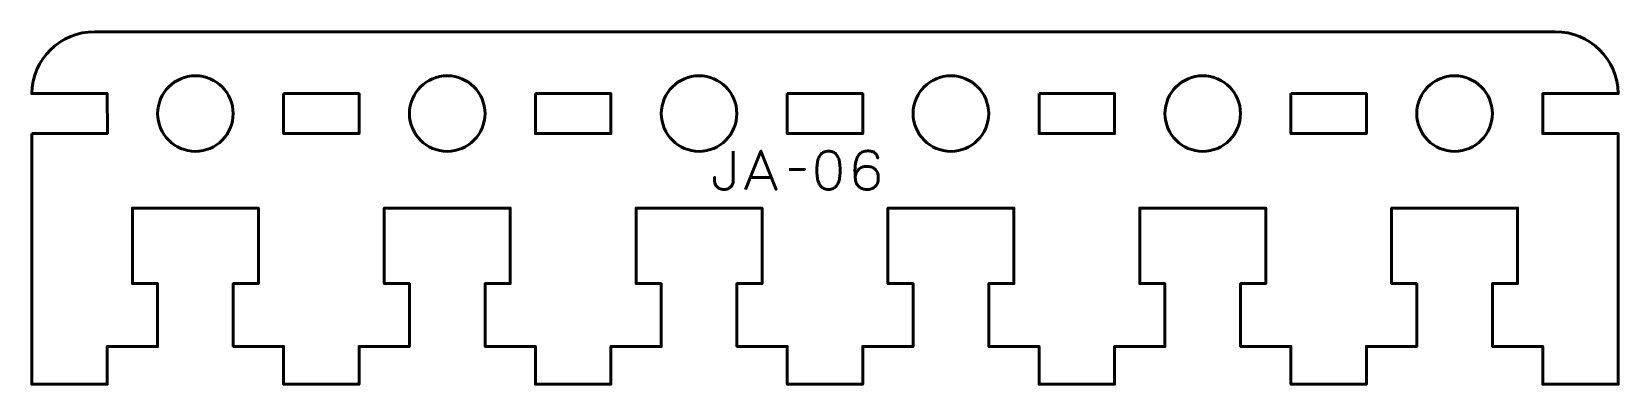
# Model space of a CAD drawing. Header units: centimetres. Extents: x -16.8 to -4.2, y -16.2 to -13.4.
import ezdxf

# ---------------------------------------------------------------- set-up
doc = ezdxf.new("R2010")
doc.units = ezdxf.units.CM
doc.header["$MEASUREMENT"] = 0
doc.layers.add('Layer 1', color=7, linetype='Continuous')

msp = doc.modelspace()

# ---------------------------------------------------------------- linework, layer by layer
at = {"layer": 'Layer 1', "color": 250, "lineweight": 53}
for points, knots in [([(-16.79993, -14.25874), (-16.79993, -14.25874), (-16.19837, -14.25759), (-16.19837, -14.25759), (-16.19837, -14.25759), (-16.19837, -14.25759), (-16.19993, -13.94125), (-16.19993, -13.94125), (-16.19993, -13.94125), (-16.19993, -13.94125), (-16.79993, -13.94125), (-16.79993, -13.94125), (-16.79993, -13.94125), (-16.79526, -13.6692), (-16.5732, -13.45), (-16.30004, -13.45), (-16.30004, -13.45), (-16.30004, -13.45), (-4.69989, -13.45), (-4.69989, -13.45), (-4.69989, -13.45), (-4.42673, -13.45), (-4.20467, -13.6692), (-4.2, -13.94125), (-4.2, -13.94125), (-4.2, -13.94125), (-4.8, -13.94125), (-4.8, -13.94125), (-4.8, -13.94125), (-4.8, -13.94125), (-4.8, -14.25874), (-4.8, -14.25874), (-4.8, -14.25874), (-4.8, -14.25874), (-4.2, -14.25874), (-4.2, -14.25874), (-4.2, -14.25874), (-4.2, -14.9225), (-4.2, -15.58626), (-4.2, -16.25), (-4.2, -16.25), (-4.2, -16.25), (-4.8, -16.25), (-4.8, -16.25), (-4.8, -16.25), (-4.8, -16.25), (-4.8, -15.95), (-4.8, -15.95), (-4.8, -15.95), (-4.8, -15.95), (-5.2, -15.95), (-5.2, -15.95), (-5.2, -15.95), (-5.2, -15.95), (-5.2, -15.45), (-5.2, -15.45), (-5.2, -15.45), (-5.2, -15.45), (-5, -15.44999), (-5, -15.44999), (-5, -15.44999), (-5, -15.44999), (-5, -14.85), (-5, -14.85), (-5, -14.85), (-5.38333, -14.85), (-5.61667, -14.85), (-6, -14.85), (-6, -14.85), (-6, -14.85), (-6, -15.44999), (-6, -15.44999), (-6, -15.44999), (-6, -15.44999), (-5.8, -15.45), (-5.8, -15.45), (-5.8, -15.45), (-5.8, -15.45), (-5.8, -15.95001), (-5.8, -15.95001), (-5.8, -15.95001), (-5.8, -15.95001), (-6.2, -15.95), (-6.2, -15.95), (-6.2, -15.95), (-6.2, -15.95), (-6.2, -16.25), (-6.2, -16.25), (-6.2, -16.25), (-6.2, -16.25), (-6.8, -16.25), (-6.8, -16.25), (-6.8, -16.25), (-6.8, -16.25), (-6.8, -15.95), (-6.8, -15.95), (-6.8, -15.95), (-6.8, -15.95), (-7.2, -15.95), (-7.2, -15.95), (-7.2, -15.95), (-7.2, -15.95), (-7.2, -15.45), (-7.2, -15.45), (-7.2, -15.45), (-7.2, -15.45), (-7, -15.44999), (-7, -15.44999), (-7, -15.44999), (-7, -15.44999), (-7, -14.85), (-7, -14.85), (-7, -14.85), (-7.38333, -14.85), (-7.61667, -14.85), (-8, -14.85), (-8, -14.85), (-8, -14.85), (-8, -15.44999), (-8, -15.44999), (-8, -15.44999), (-8, -15.44999), (-7.8, -15.45), (-7.8, -15.45), (-7.8, -15.45), (-7.8, -15.45), (-7.8, -15.95001), (-7.8, -15.95001), (-7.8, -15.95001), (-7.8, -15.95001), (-8.2, -15.95), (-8.2, -15.95), (-8.2, -15.95), (-8.2, -15.95), (-8.2, -16.25), (-8.2, -16.25), (-8.2, -16.25), (-8.2, -16.25), (-8.8, -16.25), (-8.8, -16.25), (-8.8, -16.25), (-8.8, -16.25), (-8.8, -15.95), (-8.8, -15.95), (-8.8, -15.95), (-8.8, -15.95), (-9.2, -15.95), (-9.2, -15.95), (-9.2, -15.95), (-9.2, -15.95), (-9.2, -15.45), (-9.2, -15.45), (-9.2, -15.45), (-9.2, -15.45), (-9, -15.44999), (-9, -15.44999), (-9, -15.44999), (-9, -15.44999), (-9, -14.85), (-9, -14.85), (-9, -14.85), (-9.38333, -14.85), (-9.61667, -14.85), (-10, -14.85), (-10, -14.85), (-10, -14.85), (-10, -15.44999), (-10, -15.44999), (-10, -15.44999), (-10, -15.44999), (-9.8, -15.45), (-9.8, -15.45), (-9.8, -15.45), (-9.8, -15.45), (-9.8, -15.95001), (-9.8, -15.95001), (-9.8, -15.95001), (-9.8, -15.95001), (-10.2, -15.95), (-10.2, -15.95), (-10.2, -15.95), (-10.2, -15.95), (-10.2, -16.25), (-10.2, -16.25), (-10.2, -16.25), (-10.2, -16.25), (-10.8, -16.25), (-10.8, -16.25), (-10.8, -16.25), (-10.8, -16.25), (-10.8, -15.95), (-10.8, -15.95), (-10.8, -15.95), (-10.8, -15.95), (-11.2, -15.95), (-11.2, -15.95), (-11.2, -15.95), (-11.2, -15.95), (-11.2, -15.45), (-11.2, -15.45), (-11.2, -15.45), (-11.2, -15.45), (-11, -15.44999), (-11, -15.44999), (-11, -15.44999), (-11, -15.44999), (-11, -14.85), (-11, -14.85), (-11, -14.85), (-11.38333, -14.85), (-11.61667, -14.85), (-12, -14.85), (-12, -14.85), (-12, -14.85), (-12, -15.44999), (-12, -15.44999), (-12, -15.44999), (-12, -15.44999), (-11.8, -15.45), (-11.8, -15.45), (-11.8, -15.45), (-11.8, -15.45), (-11.8, -15.95001), (-11.8, -15.95001), (-11.8, -15.95001), (-11.8, -15.95001), (-12.2, -15.95), (-12.2, -15.95), (-12.2, -15.95), (-12.2, -15.95), (-12.2, -16.25), (-12.2, -16.25), (-12.2, -16.25), (-12.2, -16.25), (-12.8, -16.25), (-12.8, -16.25), (-12.8, -16.25), (-12.8, -16.25), (-12.8, -15.95), (-12.8, -15.95), (-12.8, -15.95), (-12.8, -15.95), (-13.2, -15.95), (-13.2, -15.95), (-13.2, -15.95), (-13.2, -15.95), (-13.2, -15.45), (-13.2, -15.45), (-13.2, -15.45), (-13.2, -15.45), (-13, -15.44999), (-13, -15.44999), (-13, -15.44999), (-13, -15.44999), (-13, -14.85), (-13, -14.85), (-13, -14.85), (-13.38333, -14.85), (-13.61667, -14.85), (-14, -14.85), (-14, -14.85), (-14, -14.85), (-14, -15.44999), (-14, -15.44999), (-14, -15.44999), (-14, -15.44999), (-13.8, -15.45), (-13.8, -15.45), (-13.8, -15.45), (-13.8, -15.45), (-13.8, -15.95001), (-13.8, -15.95001), (-13.8, -15.95001), (-13.8, -15.95001), (-14.2, -15.95), (-14.2, -15.95), (-14.2, -15.95), (-14.2, -15.95), (-14.2, -16.25), (-14.2, -16.25), (-14.2, -16.25), (-14.2, -16.25), (-14.8, -16.25), (-14.8, -16.25), (-14.8, -16.25), (-14.8, -16.25), (-14.8, -15.95), (-14.8, -15.95), (-14.8, -15.95), (-14.8, -15.95), (-15.2, -15.95), (-15.2, -15.95), (-15.2, -15.95), (-15.2, -15.95), (-15.2, -15.45), (-15.2, -15.45), (-15.2, -15.45), (-15.2, -15.45), (-15, -15.44999), (-15, -15.44999), (-15, -15.44999), (-15, -15.44999), (-15, -14.85), (-15, -14.85), (-15, -14.85), (-15.38333, -14.85), (-15.61667, -14.85), (-16, -14.85), (-16, -14.85), (-16, -14.85), (-16, -15.44999), (-16, -15.44999), (-16, -15.44999), (-16, -15.44999), (-15.8, -15.45), (-15.8, -15.45), (-15.8, -15.45), (-15.8, -15.45), (-15.8, -15.95001), (-15.8, -15.95001), (-15.8, -15.95001), (-15.8, -15.95001), (-16.2, -15.95), (-16.2, -15.95), (-16.2, -15.95), (-16.2, -15.95), (-16.2, -16.25), (-16.2, -16.25), (-16.2, -16.25), (-16.2, -16.25), (-16.79993, -16.25), (-16.79993, -16.25), (-16.79993, -16.25), (-16.79993, -16.25), (-16.79993, -14.25874), (-16.79993, -14.25874)], [0, 0, 0, 0, 0.01190476, 0.01190476, 0.01190476, 0.01190476, 0.02380952, 0.02380952, 0.02380952, 0.02380952, 0.03571429, 0.03571429, 0.03571429, 0.03571429, 0.04761905, 0.04761905, 0.04761905, 0.04761905, 0.05952381, 0.05952381, 0.05952381, 0.05952381, 0.07142857, 0.07142857, 0.07142857, 0.07142857, 0.08333333, 0.08333333, 0.08333333, 0.08333333, 0.0952381, 0.0952381, 0.0952381, 0.0952381, 0.10714286, 0.10714286, 0.10714286, 0.10714286, 0.11904762, 0.11904762, 0.11904762, 0.11904762, 0.13095238, 0.13095238, 0.13095238, 0.13095238, 0.14285714, 0.14285714, 0.14285714, 0.14285714, 0.1547619, 0.1547619, 0.1547619, 0.1547619, 0.16666667, 0.16666667, 0.16666667, 0.16666667, 0.17857143, 0.17857143, 0.17857143, 0.17857143, 0.19047619, 0.19047619, 0.19047619, 0.19047619, 0.20238095, 0.20238095, 0.20238095, 0.20238095, 0.21428571, 0.21428571, 0.21428571, 0.21428571, 0.22619048, 0.22619048, 0.22619048, 0.22619048, 0.23809524, 0.23809524, 0.23809524, 0.23809524, 0.25, 0.25, 0.25, 0.25, 0.26190476, 0.26190476, 0.26190476, 0.26190476, 0.27380952, 0.27380952, 0.27380952, 0.27380952, 0.28571429, 0.28571429, 0.28571429, 0.28571429, 0.29761905, 0.29761905, 0.29761905, 0.29761905, 0.30952381, 0.30952381, 0.30952381, 0.30952381, 0.32142857, 0.32142857, 0.32142857, 0.32142857, 0.33333333, 0.33333333, 0.33333333, 0.33333333, 0.3452381, 0.3452381, 0.3452381, 0.3452381, 0.35714286, 0.35714286, 0.35714286, 0.35714286, 0.36904762, 0.36904762, 0.36904762, 0.36904762, 0.38095238, 0.38095238, 0.38095238, 0.38095238, 0.39285714, 0.39285714, 0.39285714, 0.39285714, 0.4047619, 0.4047619, 0.4047619, 0.4047619, 0.41666667, 0.41666667, 0.41666667, 0.41666667, 0.42857143, 0.42857143, 0.42857143, 0.42857143, 0.44047619, 0.44047619, 0.44047619, 0.44047619, 0.45238095, 0.45238095, 0.45238095, 0.45238095, 0.46428571, 0.46428571, 0.46428571, 0.46428571, 0.47619048, 0.47619048, 0.47619048, 0.47619048, 0.48809524, 0.48809524, 0.48809524, 0.48809524, 0.5, 0.5, 0.5, 0.5, 0.51190476, 0.51190476, 0.51190476, 0.51190476, 0.52380952, 0.52380952, 0.52380952, 0.52380952, 0.53571429, 0.53571429, 0.53571429, 0.53571429, 0.54761905, 0.54761905, 0.54761905, 0.54761905, 0.55952381, 0.55952381, 0.55952381, 0.55952381, 0.57142857, 0.57142857, 0.57142857, 0.57142857, 0.58333333, 0.58333333, 0.58333333, 0.58333333, 0.5952381, 0.5952381, 0.5952381, 0.5952381, 0.60714286, 0.60714286, 0.60714286, 0.60714286, 0.61904762, 0.61904762, 0.61904762, 0.61904762, 0.63095238, 0.63095238, 0.63095238, 0.63095238, 0.64285714, 0.64285714, 0.64285714, 0.64285714, 0.6547619, 0.6547619, 0.6547619, 0.6547619, 0.66666667, 0.66666667, 0.66666667, 0.66666667, 0.67857143, 0.67857143, 0.67857143, 0.67857143, 0.69047619, 0.69047619, 0.69047619, 0.69047619, 0.70238095, 0.70238095, 0.70238095, 0.70238095, 0.71428571, 0.71428571, 0.71428571, 0.71428571, 0.72619048, 0.72619048, 0.72619048, 0.72619048, 0.73809524, 0.73809524, 0.73809524, 0.73809524, 0.75, 0.75, 0.75, 0.75, 0.76190476, 0.76190476, 0.76190476, 0.76190476, 0.77380952, 0.77380952, 0.77380952, 0.77380952, 0.78571429, 0.78571429, 0.78571429, 0.78571429, 0.79761905, 0.79761905, 0.79761905, 0.79761905, 0.80952381, 0.80952381, 0.80952381, 0.80952381, 0.82142857, 0.82142857, 0.82142857, 0.82142857, 0.83333333, 0.83333333, 0.83333333, 0.83333333, 0.8452381, 0.8452381, 0.8452381, 0.8452381, 0.85714286, 0.85714286, 0.85714286, 0.85714286, 0.86904762, 0.86904762, 0.86904762, 0.86904762, 0.88095238, 0.88095238, 0.88095238, 0.88095238, 0.89285714, 0.89285714, 0.89285714, 0.89285714, 0.9047619, 0.9047619, 0.9047619, 0.9047619, 0.91666667, 0.91666667, 0.91666667, 0.91666667, 0.92857143, 0.92857143, 0.92857143, 0.92857143, 0.94047619, 0.94047619, 0.94047619, 0.94047619, 0.95238095, 0.95238095, 0.95238095, 0.95238095, 0.96428571, 0.96428571, 0.96428571, 0.96428571, 0.97619048, 0.97619048, 0.97619048, 0.97619048, 0.98809524, 0.98809524, 0.98809524, 0.98809524, 1, 1, 1, 1]), ([(-15.5, -13.8), (-15.33434, -13.8), (-15.2, -13.93434), (-15.2, -14.1), (-15.2, -14.1), (-15.2, -14.26566), (-15.33434, -14.4), (-15.5, -14.4), (-15.5, -14.4), (-15.66566, -14.4), (-15.8, -14.26566), (-15.8, -14.1), (-15.8, -14.1), (-15.8, -13.93434), (-15.66566, -13.8), (-15.5, -13.8)], [0, 0, 0, 0, 0.25, 0.25, 0.25, 0.25, 0.5, 0.5, 0.5, 0.5, 0.75, 0.75, 0.75, 0.75, 1, 1, 1, 1]), ([(-13.5, -13.8), (-13.33434, -13.8), (-13.2, -13.93434), (-13.2, -14.1), (-13.2, -14.1), (-13.2, -14.26566), (-13.33434, -14.4), (-13.5, -14.4), (-13.5, -14.4), (-13.66566, -14.4), (-13.8, -14.26566), (-13.8, -14.1), (-13.8, -14.1), (-13.8, -13.93434), (-13.66566, -13.8), (-13.5, -13.8)], [0, 0, 0, 0, 0.25, 0.25, 0.25, 0.25, 0.5, 0.5, 0.5, 0.5, 0.75, 0.75, 0.75, 0.75, 1, 1, 1, 1]), ([(-11.5, -13.8), (-11.33434, -13.8), (-11.2, -13.93434), (-11.2, -14.1), (-11.2, -14.1), (-11.2, -14.26566), (-11.33434, -14.4), (-11.5, -14.4), (-11.5, -14.4), (-11.66566, -14.4), (-11.8, -14.26566), (-11.8, -14.1), (-11.8, -14.1), (-11.8, -13.93434), (-11.66566, -13.8), (-11.5, -13.8)], [0, 0, 0, 0, 0.25, 0.25, 0.25, 0.25, 0.5, 0.5, 0.5, 0.5, 0.75, 0.75, 0.75, 0.75, 1, 1, 1, 1]), ([(-9.5, -13.8), (-9.33434, -13.8), (-9.2, -13.93434), (-9.2, -14.1), (-9.2, -14.1), (-9.2, -14.26566), (-9.33434, -14.4), (-9.5, -14.4), (-9.5, -14.4), (-9.66566, -14.4), (-9.8, -14.26566), (-9.8, -14.1), (-9.8, -14.1), (-9.8, -13.93434), (-9.66566, -13.8), (-9.5, -13.8)], [0, 0, 0, 0, 0.25, 0.25, 0.25, 0.25, 0.5, 0.5, 0.5, 0.5, 0.75, 0.75, 0.75, 0.75, 1, 1, 1, 1]), ([(-7.5, -13.8), (-7.33434, -13.8), (-7.2, -13.93434), (-7.2, -14.1), (-7.2, -14.1), (-7.2, -14.26566), (-7.33434, -14.4), (-7.5, -14.4), (-7.5, -14.4), (-7.66566, -14.4), (-7.8, -14.26566), (-7.8, -14.1), (-7.8, -14.1), (-7.8, -13.93434), (-7.66566, -13.8), (-7.5, -13.8)], [0, 0, 0, 0, 0.25, 0.25, 0.25, 0.25, 0.5, 0.5, 0.5, 0.5, 0.75, 0.75, 0.75, 0.75, 1, 1, 1, 1]), ([(-5.5, -13.8), (-5.33434, -13.8), (-5.2, -13.93434), (-5.2, -14.1), (-5.2, -14.1), (-5.2, -14.26566), (-5.33434, -14.4), (-5.5, -14.4), (-5.5, -14.4), (-5.66566, -14.4), (-5.8, -14.26566), (-5.8, -14.1), (-5.8, -14.1), (-5.8, -13.93434), (-5.66566, -13.8), (-5.5, -13.8)], [0, 0, 0, 0, 0.25, 0.25, 0.25, 0.25, 0.5, 0.5, 0.5, 0.5, 0.75, 0.75, 0.75, 0.75, 1, 1, 1, 1]), ([(-14.8, -13.94125), (-14.8, -13.94125), (-14.2, -13.94125), (-14.2, -13.94125), (-14.2, -13.94125), (-14.2, -13.94125), (-14.2, -14.25875), (-14.2, -14.25875), (-14.2, -14.25875), (-14.2, -14.25875), (-14.8, -14.25875), (-14.8, -14.25875), (-14.8, -14.25875), (-14.8, -14.25875), (-14.8, -13.94125), (-14.8, -13.94125)], [0, 0, 0, 0, 0.25, 0.25, 0.25, 0.25, 0.5, 0.5, 0.5, 0.5, 0.75, 0.75, 0.75, 0.75, 1, 1, 1, 1]), ([(-12.8, -13.94125), (-12.8, -13.94125), (-12.2, -13.94125), (-12.2, -13.94125), (-12.2, -13.94125), (-12.2, -13.94125), (-12.2, -14.25875), (-12.2, -14.25875), (-12.2, -14.25875), (-12.2, -14.25875), (-12.8, -14.25875), (-12.8, -14.25875), (-12.8, -14.25875), (-12.8, -14.25875), (-12.8, -13.94125), (-12.8, -13.94125)], [0, 0, 0, 0, 0.25, 0.25, 0.25, 0.25, 0.5, 0.5, 0.5, 0.5, 0.75, 0.75, 0.75, 0.75, 1, 1, 1, 1]), ([(-10.8, -13.94125), (-10.8, -13.94125), (-10.2, -13.94125), (-10.2, -13.94125), (-10.2, -13.94125), (-10.2, -13.94125), (-10.2, -14.25875), (-10.2, -14.25875), (-10.2, -14.25875), (-10.2, -14.25875), (-10.8, -14.25875), (-10.8, -14.25875), (-10.8, -14.25875), (-10.8, -14.25875), (-10.8, -13.94125), (-10.8, -13.94125)], [0, 0, 0, 0, 0.25, 0.25, 0.25, 0.25, 0.5, 0.5, 0.5, 0.5, 0.75, 0.75, 0.75, 0.75, 1, 1, 1, 1]), ([(-8.8, -13.94125), (-8.8, -13.94125), (-8.2, -13.94125), (-8.2, -13.94125), (-8.2, -13.94125), (-8.2, -13.94125), (-8.2, -14.25875), (-8.2, -14.25875), (-8.2, -14.25875), (-8.2, -14.25875), (-8.8, -14.25875), (-8.8, -14.25875), (-8.8, -14.25875), (-8.8, -14.25875), (-8.8, -13.94125), (-8.8, -13.94125)], [0, 0, 0, 0, 0.25, 0.25, 0.25, 0.25, 0.5, 0.5, 0.5, 0.5, 0.75, 0.75, 0.75, 0.75, 1, 1, 1, 1]), ([(-6.8, -13.94125), (-6.8, -13.94125), (-6.2, -13.94125), (-6.2, -13.94125), (-6.2, -13.94125), (-6.2, -13.94125), (-6.2, -14.25875), (-6.2, -14.25875), (-6.2, -14.25875), (-6.2, -14.25875), (-6.8, -14.25875), (-6.8, -14.25875), (-6.8, -14.25875), (-6.8, -14.25875), (-6.8, -13.94125), (-6.8, -13.94125)], [0, 0, 0, 0, 0.25, 0.25, 0.25, 0.25, 0.5, 0.5, 0.5, 0.5, 0.75, 0.75, 0.75, 0.75, 1, 1, 1, 1])]:
    msp.add_open_spline(points, degree=3, knots=knots, dxfattribs=at)
at = {"layer": 'Layer 1', "color": 30, "lineweight": 53}
for points, knots in [([(-11.22878, -14.39947), (-11.22878, -14.39947), (-11.2292, -14.63654), (-11.2292, -14.63654), (-11.2292, -14.63654), (-11.2292, -14.64423), (-11.23083, -14.65199), (-11.23393, -14.65968), (-11.23393, -14.65968), (-11.23711, -14.66744), (-11.24176, -14.6745), (-11.2479, -14.68099), (-11.2479, -14.68099), (-11.25411, -14.68741), (-11.26166, -14.69263), (-11.27062, -14.69651), (-11.27062, -14.69651), (-11.27965, -14.70046), (-11.28995, -14.70244), (-11.30159, -14.70258), (-11.30159, -14.70258), (-11.31324, -14.70258), (-11.32375, -14.70067), (-11.33306, -14.69693), (-11.33306, -14.69693), (-11.34238, -14.69312), (-11.35035, -14.68804), (-11.35691, -14.68162), (-11.35691, -14.68162), (-11.36354, -14.6752), (-11.36855, -14.66815), (-11.37208, -14.66031), (-11.37208, -14.66031), (-11.37561, -14.65248), (-11.37737, -14.64458), (-11.37737, -14.63654), (-11.37737, -14.63654), (-11.37737, -14.63654), (-11.37737, -14.60521), (-11.37737, -14.60521), (-11.37737, -14.60521), (-11.37737, -14.60521), (-11.37737, -14.63654), (-11.37737, -14.63654), (-11.37737, -14.63654), (-11.37737, -14.64458), (-11.37561, -14.65248), (-11.37208, -14.66031), (-11.37208, -14.66031), (-11.36855, -14.66815), (-11.36354, -14.6752), (-11.35691, -14.68162), (-11.35691, -14.68162), (-11.35035, -14.68804), (-11.34238, -14.69312), (-11.33306, -14.69693), (-11.33306, -14.69693), (-11.32375, -14.70067), (-11.31324, -14.70258), (-11.30159, -14.70258), (-11.30159, -14.70258), (-11.28995, -14.70244), (-11.27965, -14.70046), (-11.27062, -14.69651), (-11.27062, -14.69651), (-11.26166, -14.69263), (-11.25411, -14.68741), (-11.2479, -14.68099), (-11.2479, -14.68099), (-11.24176, -14.6745), (-11.23711, -14.66744), (-11.23393, -14.65968), (-11.23393, -14.65968), (-11.23083, -14.65199), (-11.2292, -14.64423), (-11.2292, -14.63654), (-11.2292, -14.63654), (-11.2292, -14.63654), (-11.22878, -14.39947), (-11.22878, -14.39947)], [0, 0, 0, 0, 0.05, 0.05, 0.05, 0.05, 0.1, 0.1, 0.1, 0.1, 0.15, 0.15, 0.15, 0.15, 0.2, 0.2, 0.2, 0.2, 0.25, 0.25, 0.25, 0.25, 0.3, 0.3, 0.3, 0.3, 0.35, 0.35, 0.35, 0.35, 0.4, 0.4, 0.4, 0.4, 0.45, 0.45, 0.45, 0.45, 0.5, 0.5, 0.5, 0.5, 0.55, 0.55, 0.55, 0.55, 0.6, 0.6, 0.6, 0.6, 0.65, 0.65, 0.65, 0.65, 0.7, 0.7, 0.7, 0.7, 0.75, 0.75, 0.75, 0.75, 0.8, 0.8, 0.8, 0.8, 0.85, 0.85, 0.85, 0.85, 0.9, 0.9, 0.9, 0.9, 0.95, 0.95, 0.95, 0.95, 1, 1, 1, 1]), ([(-11.13057, -14.703), (-11.13057, -14.703), (-11.0095, -14.39778), (-11.0095, -14.39778), (-11.0095, -14.39778), (-11.0095, -14.39778), (-10.888, -14.703), (-10.888, -14.703), (-10.888, -14.703), (-10.888, -14.703), (-11.0095, -14.39778), (-11.0095, -14.39778), (-11.0095, -14.39778), (-11.0095, -14.39778), (-11.13057, -14.703), (-11.13057, -14.703)], [0, 0, 0, 0, 0.25, 0.25, 0.25, 0.25, 0.5, 0.5, 0.5, 0.5, 0.75, 0.75, 0.75, 0.75, 1, 1, 1, 1]), ([(-10.47229, -14.703), (-10.45748, -14.70293), (-10.44471, -14.70032), (-10.43405, -14.69524), (-10.43405, -14.69524), (-10.42347, -14.69016), (-10.41465, -14.68289), (-10.4076, -14.67365), (-10.4076, -14.67365), (-10.40061, -14.66434), (-10.39511, -14.65333), (-10.39102, -14.64063), (-10.39102, -14.64063), (-10.38699, -14.62793), (-10.3841, -14.61403), (-10.38248, -14.59879), (-10.38248, -14.59879), (-10.38078, -14.58355), (-10.37994, -14.56753), (-10.38001, -14.5506), (-10.38001, -14.5506), (-10.37994, -14.53374), (-10.38078, -14.51772), (-10.38248, -14.50255), (-10.38248, -14.50255), (-10.3841, -14.48738), (-10.38699, -14.47341), (-10.39102, -14.46071), (-10.39102, -14.46071), (-10.39511, -14.44808), (-10.40061, -14.43708), (-10.4076, -14.42769), (-10.4076, -14.42769), (-10.41465, -14.41838), (-10.42347, -14.41111), (-10.43405, -14.40603), (-10.43405, -14.40603), (-10.44471, -14.40088), (-10.45748, -14.39827), (-10.47229, -14.3982), (-10.47229, -14.3982), (-10.48711, -14.39827), (-10.49988, -14.40088), (-10.51054, -14.40603), (-10.51054, -14.40603), (-10.52112, -14.41111), (-10.52994, -14.41838), (-10.53699, -14.42769), (-10.53699, -14.42769), (-10.54398, -14.43708), (-10.54948, -14.44808), (-10.55357, -14.46071), (-10.55357, -14.46071), (-10.5576, -14.47341), (-10.56049, -14.48738), (-10.56211, -14.50255), (-10.56211, -14.50255), (-10.5638, -14.51772), (-10.56465, -14.53374), (-10.56458, -14.5506), (-10.56458, -14.5506), (-10.56465, -14.56753), (-10.5638, -14.58355), (-10.56211, -14.59879), (-10.56211, -14.59879), (-10.56049, -14.61403), (-10.5576, -14.62793), (-10.55357, -14.64063), (-10.55357, -14.64063), (-10.54948, -14.65333), (-10.54398, -14.66434), (-10.53699, -14.67365), (-10.53699, -14.67365), (-10.52994, -14.68289), (-10.52112, -14.69016), (-10.51054, -14.69524), (-10.51054, -14.69524), (-10.49988, -14.70032), (-10.48711, -14.70293), (-10.47229, -14.703)], [0, 0, 0, 0, 0.05, 0.05, 0.05, 0.05, 0.1, 0.1, 0.1, 0.1, 0.15, 0.15, 0.15, 0.15, 0.2, 0.2, 0.2, 0.2, 0.25, 0.25, 0.25, 0.25, 0.3, 0.3, 0.3, 0.3, 0.35, 0.35, 0.35, 0.35, 0.4, 0.4, 0.4, 0.4, 0.45, 0.45, 0.45, 0.45, 0.5, 0.5, 0.5, 0.5, 0.55, 0.55, 0.55, 0.55, 0.6, 0.6, 0.6, 0.6, 0.65, 0.65, 0.65, 0.65, 0.7, 0.7, 0.7, 0.7, 0.75, 0.75, 0.75, 0.75, 0.8, 0.8, 0.8, 0.8, 0.85, 0.85, 0.85, 0.85, 0.9, 0.9, 0.9, 0.9, 0.95, 0.95, 0.95, 0.95, 1, 1, 1, 1]), ([(-10.47229, -14.703), (-10.45748, -14.70293), (-10.44471, -14.70032), (-10.43405, -14.69524), (-10.43405, -14.69524), (-10.42347, -14.69016), (-10.41465, -14.68289), (-10.4076, -14.67365), (-10.4076, -14.67365), (-10.40061, -14.66434), (-10.39511, -14.65333), (-10.39102, -14.64063), (-10.39102, -14.64063), (-10.38699, -14.62793), (-10.3841, -14.61403), (-10.38248, -14.59879), (-10.38248, -14.59879), (-10.38078, -14.58355), (-10.37994, -14.56753), (-10.38001, -14.5506), (-10.38001, -14.5506), (-10.37994, -14.53374), (-10.38078, -14.51772), (-10.38248, -14.50255), (-10.38248, -14.50255), (-10.3841, -14.48738), (-10.38699, -14.47341), (-10.39102, -14.46071), (-10.39102, -14.46071), (-10.39511, -14.44808), (-10.40061, -14.43708), (-10.4076, -14.42769), (-10.4076, -14.42769), (-10.41465, -14.41838), (-10.42347, -14.41111), (-10.43405, -14.40603), (-10.43405, -14.40603), (-10.44471, -14.40088), (-10.45748, -14.39827), (-10.47229, -14.3982), (-10.47229, -14.3982), (-10.48711, -14.39827), (-10.49988, -14.40088), (-10.51054, -14.40603), (-10.51054, -14.40603), (-10.52112, -14.41111), (-10.52994, -14.41838), (-10.53699, -14.42769), (-10.53699, -14.42769), (-10.54398, -14.43708), (-10.54948, -14.44808), (-10.55357, -14.46071), (-10.55357, -14.46071), (-10.5576, -14.47341), (-10.56049, -14.48738), (-10.56211, -14.50255), (-10.56211, -14.50255), (-10.5638, -14.51772), (-10.56465, -14.53374), (-10.56458, -14.5506), (-10.56458, -14.5506), (-10.56465, -14.56753), (-10.5638, -14.58355), (-10.56211, -14.59879), (-10.56211, -14.59879), (-10.56049, -14.61403), (-10.5576, -14.62793), (-10.55357, -14.64063), (-10.55357, -14.64063), (-10.54948, -14.65333), (-10.54398, -14.66434), (-10.53699, -14.67365), (-10.53699, -14.67365), (-10.52994, -14.68289), (-10.52112, -14.69016), (-10.51054, -14.69524), (-10.51054, -14.69524), (-10.49988, -14.70032), (-10.48711, -14.70293), (-10.47229, -14.703)], [0, 0, 0, 0, 0.05, 0.05, 0.05, 0.05, 0.1, 0.1, 0.1, 0.1, 0.15, 0.15, 0.15, 0.15, 0.2, 0.2, 0.2, 0.2, 0.25, 0.25, 0.25, 0.25, 0.3, 0.3, 0.3, 0.3, 0.35, 0.35, 0.35, 0.35, 0.4, 0.4, 0.4, 0.4, 0.45, 0.45, 0.45, 0.45, 0.5, 0.5, 0.5, 0.5, 0.55, 0.55, 0.55, 0.55, 0.6, 0.6, 0.6, 0.6, 0.65, 0.65, 0.65, 0.65, 0.7, 0.7, 0.7, 0.7, 0.75, 0.75, 0.75, 0.75, 0.8, 0.8, 0.8, 0.8, 0.85, 0.85, 0.85, 0.85, 0.9, 0.9, 0.9, 0.9, 0.95, 0.95, 0.95, 0.95, 1, 1, 1, 1]), ([(-10.25978, -14.61114), (-10.25971, -14.59731), (-10.25746, -14.58482), (-10.25294, -14.57353), (-10.25294, -14.57353), (-10.2485, -14.56231), (-10.24222, -14.55265), (-10.2341, -14.54453), (-10.2341, -14.54453), (-10.22606, -14.53649), (-10.21653, -14.53028), (-10.20567, -14.52591), (-10.20567, -14.52591), (-10.1948, -14.52153), (-10.18288, -14.51935), (-10.17004, -14.51927), (-10.17004, -14.51927), (-10.15713, -14.5192), (-10.14506, -14.52083), (-10.13384, -14.52407), (-10.13384, -14.52407), (-10.12262, -14.52725), (-10.11282, -14.53247), (-10.10428, -14.53967), (-10.10428, -14.53967), (-10.09574, -14.54679), (-10.08904, -14.55625), (-10.08424, -14.56803), (-10.08424, -14.56803), (-10.07945, -14.57981), (-10.07698, -14.59413), (-10.07691, -14.61114), (-10.07691, -14.61114), (-10.07698, -14.62814), (-10.07945, -14.64246), (-10.08424, -14.65425), (-10.08424, -14.65425), (-10.08904, -14.66603), (-10.09574, -14.67548), (-10.10428, -14.68261), (-10.10428, -14.68261), (-10.11282, -14.68981), (-10.12262, -14.69503), (-10.13384, -14.6982), (-10.13384, -14.6982), (-10.14506, -14.70145), (-10.15713, -14.70307), (-10.17004, -14.703), (-10.17004, -14.703), (-10.18288, -14.70293), (-10.19466, -14.70074), (-10.20546, -14.69637), (-10.20546, -14.69637), (-10.21618, -14.69199), (-10.22549, -14.68578), (-10.23347, -14.67767), (-10.23347, -14.67767), (-10.24144, -14.66963), (-10.24772, -14.65996), (-10.25223, -14.64867), (-10.25223, -14.64867), (-10.25682, -14.63745), (-10.25929, -14.62497), (-10.25978, -14.61114), (-10.25978, -14.61114), (-10.26007, -14.60415), (-10.26042, -14.59583), (-10.26091, -14.58616), (-10.26091, -14.58616), (-10.26141, -14.57642), (-10.26169, -14.56584), (-10.26176, -14.55448), (-10.26176, -14.55448), (-10.26183, -14.54305), (-10.26148, -14.53127), (-10.26056, -14.5192), (-10.26056, -14.5192), (-10.25971, -14.50707), (-10.25802, -14.49514), (-10.25555, -14.48336), (-10.25555, -14.48336), (-10.25308, -14.47165), (-10.24955, -14.46057), (-10.2449, -14.4502), (-10.2449, -14.4502), (-10.24024, -14.43983), (-10.23424, -14.43066), (-10.22683, -14.42268), (-10.22683, -14.42268), (-10.21936, -14.41471), (-10.21025, -14.40843), (-10.19946, -14.40385), (-10.19946, -14.40385), (-10.18866, -14.39933), (-10.17589, -14.397), (-10.16115, -14.39693), (-10.16115, -14.39693), (-10.14831, -14.397), (-10.13744, -14.39827), (-10.12841, -14.40074), (-10.12841, -14.40074), (-10.11938, -14.40321), (-10.11197, -14.40653), (-10.10604, -14.41062), (-10.10604, -14.41062), (-10.10019, -14.41478), (-10.09553, -14.4193), (-10.09215, -14.42431), (-10.09215, -14.42431), (-10.08876, -14.42925), (-10.08622, -14.43426), (-10.08467, -14.43927), (-10.08467, -14.43927), (-10.08304, -14.44427), (-10.08199, -14.44893), (-10.08156, -14.45324), (-10.08156, -14.45324), (-10.08199, -14.44893), (-10.08304, -14.44427), (-10.08467, -14.43927), (-10.08467, -14.43927), (-10.08622, -14.43426), (-10.08876, -14.42925), (-10.09215, -14.42431), (-10.09215, -14.42431), (-10.09553, -14.4193), (-10.10019, -14.41478), (-10.10604, -14.41062), (-10.10604, -14.41062), (-10.11197, -14.40653), (-10.11938, -14.40321), (-10.12841, -14.40074), (-10.12841, -14.40074), (-10.13744, -14.39827), (-10.14831, -14.397), (-10.16115, -14.39693), (-10.16115, -14.39693), (-10.17589, -14.397), (-10.18866, -14.39933), (-10.19946, -14.40385), (-10.19946, -14.40385), (-10.21025, -14.40843), (-10.21936, -14.41471), (-10.22683, -14.42268), (-10.22683, -14.42268), (-10.23424, -14.43066), (-10.24024, -14.43983), (-10.2449, -14.4502), (-10.2449, -14.4502), (-10.24955, -14.46057), (-10.25308, -14.47165), (-10.25555, -14.48336), (-10.25555, -14.48336), (-10.25802, -14.49514), (-10.25971, -14.50707), (-10.26056, -14.5192), (-10.26056, -14.5192), (-10.26148, -14.53127), (-10.26183, -14.54305), (-10.26176, -14.55448), (-10.26176, -14.55448), (-10.26169, -14.56584), (-10.26141, -14.57642), (-10.26091, -14.58616), (-10.26091, -14.58616), (-10.26042, -14.59583), (-10.26007, -14.60415), (-10.25978, -14.61114), (-10.25978, -14.61114), (-10.25929, -14.62497), (-10.25682, -14.63745), (-10.25223, -14.64867), (-10.25223, -14.64867), (-10.24772, -14.65996), (-10.24144, -14.66963), (-10.23347, -14.67767), (-10.23347, -14.67767), (-10.22549, -14.68578), (-10.21618, -14.69199), (-10.20546, -14.69637), (-10.20546, -14.69637), (-10.19466, -14.70074), (-10.18288, -14.70293), (-10.17004, -14.703), (-10.17004, -14.703), (-10.15713, -14.70307), (-10.14506, -14.70145), (-10.13384, -14.6982), (-10.13384, -14.6982), (-10.12262, -14.69503), (-10.11282, -14.68981), (-10.10428, -14.68261), (-10.10428, -14.68261), (-10.09574, -14.67548), (-10.08904, -14.66603), (-10.08424, -14.65425), (-10.08424, -14.65425), (-10.07945, -14.64246), (-10.07698, -14.62814), (-10.07691, -14.61114), (-10.07691, -14.61114), (-10.07698, -14.59413), (-10.07945, -14.57981), (-10.08424, -14.56803), (-10.08424, -14.56803), (-10.08904, -14.55625), (-10.09574, -14.54679), (-10.10428, -14.53967), (-10.10428, -14.53967), (-10.11282, -14.53247), (-10.12262, -14.52725), (-10.13384, -14.52407), (-10.13384, -14.52407), (-10.14506, -14.52083), (-10.15713, -14.5192), (-10.17004, -14.51927), (-10.17004, -14.51927), (-10.18288, -14.51935), (-10.1948, -14.52153), (-10.20567, -14.52591), (-10.20567, -14.52591), (-10.21653, -14.53028), (-10.22606, -14.53649), (-10.2341, -14.54453), (-10.2341, -14.54453), (-10.24222, -14.55265), (-10.2485, -14.56231), (-10.25294, -14.57353), (-10.25294, -14.57353), (-10.25746, -14.58482), (-10.25971, -14.59731), (-10.25978, -14.61114)], [0, 0, 0, 0, 0.01724138, 0.01724138, 0.01724138, 0.01724138, 0.03448276, 0.03448276, 0.03448276, 0.03448276, 0.05172414, 0.05172414, 0.05172414, 0.05172414, 0.06896552, 0.06896552, 0.06896552, 0.06896552, 0.0862069, 0.0862069, 0.0862069, 0.0862069, 0.10344828, 0.10344828, 0.10344828, 0.10344828, 0.12068966, 0.12068966, 0.12068966, 0.12068966, 0.13793103, 0.13793103, 0.13793103, 0.13793103, 0.15517241, 0.15517241, 0.15517241, 0.15517241, 0.17241379, 0.17241379, 0.17241379, 0.17241379, 0.18965517, 0.18965517, 0.18965517, 0.18965517, 0.20689655, 0.20689655, 0.20689655, 0.20689655, 0.22413793, 0.22413793, 0.22413793, 0.22413793, 0.24137931, 0.24137931, 0.24137931, 0.24137931, 0.25862069, 0.25862069, 0.25862069, 0.25862069, 0.27586207, 0.27586207, 0.27586207, 0.27586207, 0.29310345, 0.29310345, 0.29310345, 0.29310345, 0.31034483, 0.31034483, 0.31034483, 0.31034483, 0.32758621, 0.32758621, 0.32758621, 0.32758621, 0.34482759, 0.34482759, 0.34482759, 0.34482759, 0.36206897, 0.36206897, 0.36206897, 0.36206897, 0.37931034, 0.37931034, 0.37931034, 0.37931034, 0.39655172, 0.39655172, 0.39655172, 0.39655172, 0.4137931, 0.4137931, 0.4137931, 0.4137931, 0.43103448, 0.43103448, 0.43103448, 0.43103448, 0.44827586, 0.44827586, 0.44827586, 0.44827586, 0.46551724, 0.46551724, 0.46551724, 0.46551724, 0.48275862, 0.48275862, 0.48275862, 0.48275862, 0.5, 0.5, 0.5, 0.5, 0.51724138, 0.51724138, 0.51724138, 0.51724138, 0.53448276, 0.53448276, 0.53448276, 0.53448276, 0.55172414, 0.55172414, 0.55172414, 0.55172414, 0.56896552, 0.56896552, 0.56896552, 0.56896552, 0.5862069, 0.5862069, 0.5862069, 0.5862069, 0.60344828, 0.60344828, 0.60344828, 0.60344828, 0.62068966, 0.62068966, 0.62068966, 0.62068966, 0.63793103, 0.63793103, 0.63793103, 0.63793103, 0.65517241, 0.65517241, 0.65517241, 0.65517241, 0.67241379, 0.67241379, 0.67241379, 0.67241379, 0.68965517, 0.68965517, 0.68965517, 0.68965517, 0.70689655, 0.70689655, 0.70689655, 0.70689655, 0.72413793, 0.72413793, 0.72413793, 0.72413793, 0.74137931, 0.74137931, 0.74137931, 0.74137931, 0.75862069, 0.75862069, 0.75862069, 0.75862069, 0.77586207, 0.77586207, 0.77586207, 0.77586207, 0.79310345, 0.79310345, 0.79310345, 0.79310345, 0.81034483, 0.81034483, 0.81034483, 0.81034483, 0.82758621, 0.82758621, 0.82758621, 0.82758621, 0.84482759, 0.84482759, 0.84482759, 0.84482759, 0.86206897, 0.86206897, 0.86206897, 0.86206897, 0.87931034, 0.87931034, 0.87931034, 0.87931034, 0.89655172, 0.89655172, 0.89655172, 0.89655172, 0.9137931, 0.9137931, 0.9137931, 0.9137931, 0.93103448, 0.93103448, 0.93103448, 0.93103448, 0.94827586, 0.94827586, 0.94827586, 0.94827586, 0.96551724, 0.96551724, 0.96551724, 0.96551724, 0.98275862, 0.98275862, 0.98275862, 0.98275862, 1, 1, 1, 1]), ([(-11.09247, -14.6069), (-11.09247, -14.6069), (-10.92653, -14.6069), (-10.92653, -14.6069), (-10.92653, -14.6069), (-10.92653, -14.6069), (-11.09247, -14.6069), (-11.09247, -14.6069)], [0, 0, 0, 0, 0.5, 0.5, 0.5, 0.5, 1, 1, 1, 1]), ([(-10.78471, -14.5434), (-10.78471, -14.5434), (-10.66152, -14.5434), (-10.66152, -14.5434), (-10.66152, -14.5434), (-10.66152, -14.5434), (-10.78471, -14.5434), (-10.78471, -14.5434)], [0, 0, 0, 0, 0.5, 0.5, 0.5, 0.5, 1, 1, 1, 1])]:
    msp.add_open_spline(points, degree=3, knots=knots, dxfattribs=at)

doc.saveas('drawing.dxf')
